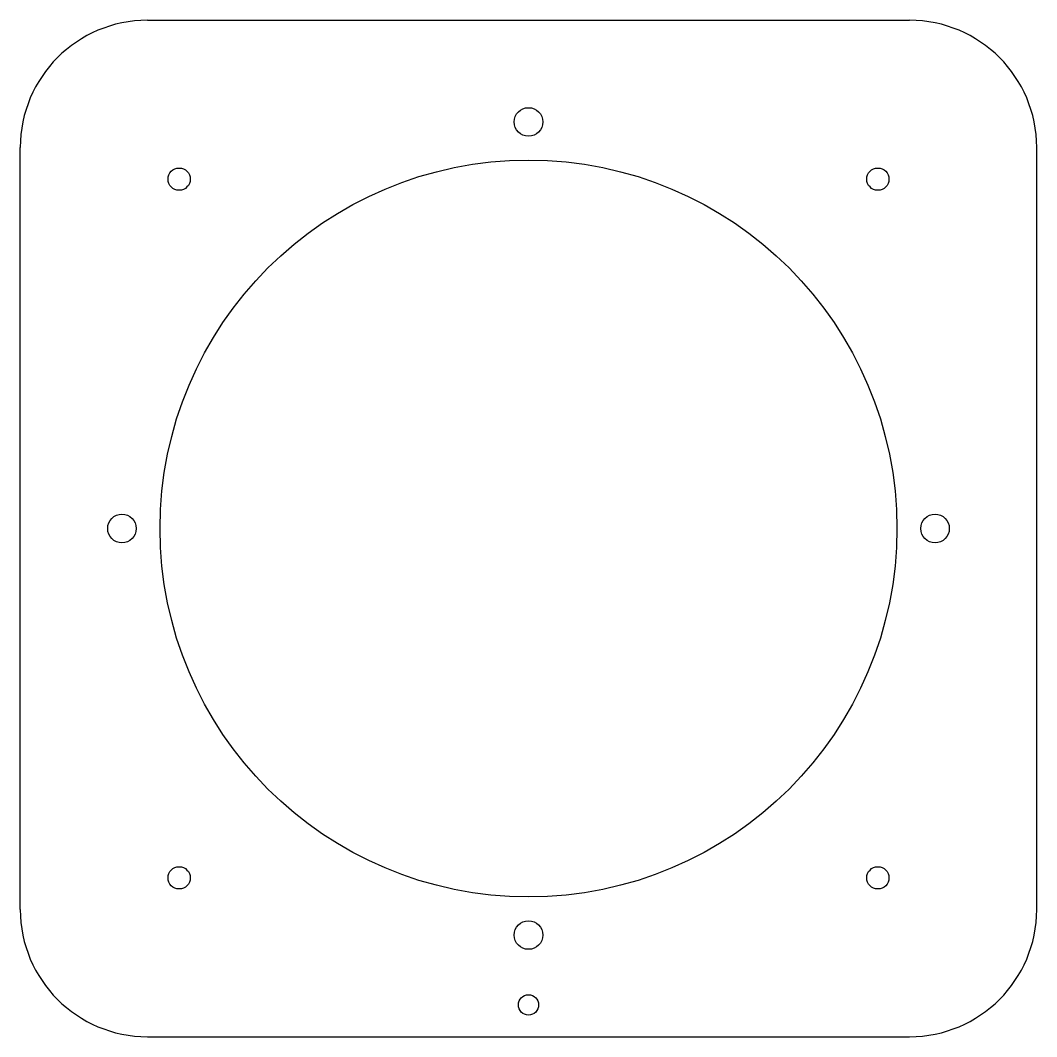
# Model space of a CAD drawing. Header units: millimetres. Extents: x -80 to 80, y -80 to 80.
import ezdxf

# ---------------------------------------------------------------- set-up
doc = ezdxf.new("R2010")
doc.units = ezdxf.units.MM

msp = doc.modelspace()

# ---------------------------------------------------------------- linework, layer by layer
at = {"color": 7, "linetype": 'Continuous', "lineweight": 25}
for p, q in [((-60, 80), (60, 80)), ((-80, -60), (-80, 60)), ((80, -60), (80, 60)), ((-60, -80), (60, -80))]:
    msp.add_line(p, q, dxfattribs=at)
for centre, radius in [((0, 64), 2.25), ((0, 0), 58), ((-55, 55), 1.75), ((55, 55), 1.75), ((-64, 0), 2.25), ((64, 0), 2.25), ((-55, -55), 1.75), ((55, -55), 1.75), ((0, -64), 2.25), ((0, -75), 1.6)]:
    msp.add_circle(centre, radius, dxfattribs=at)
for centre, start, end in [((-60, 60), 90, 180), ((60, 60), 0, 90), ((-60, -60), 180, 270), ((60, -60), 270, 0)]:
    msp.add_arc(centre, 20, start, end, dxfattribs=at)

doc.saveas('drawing.dxf')
